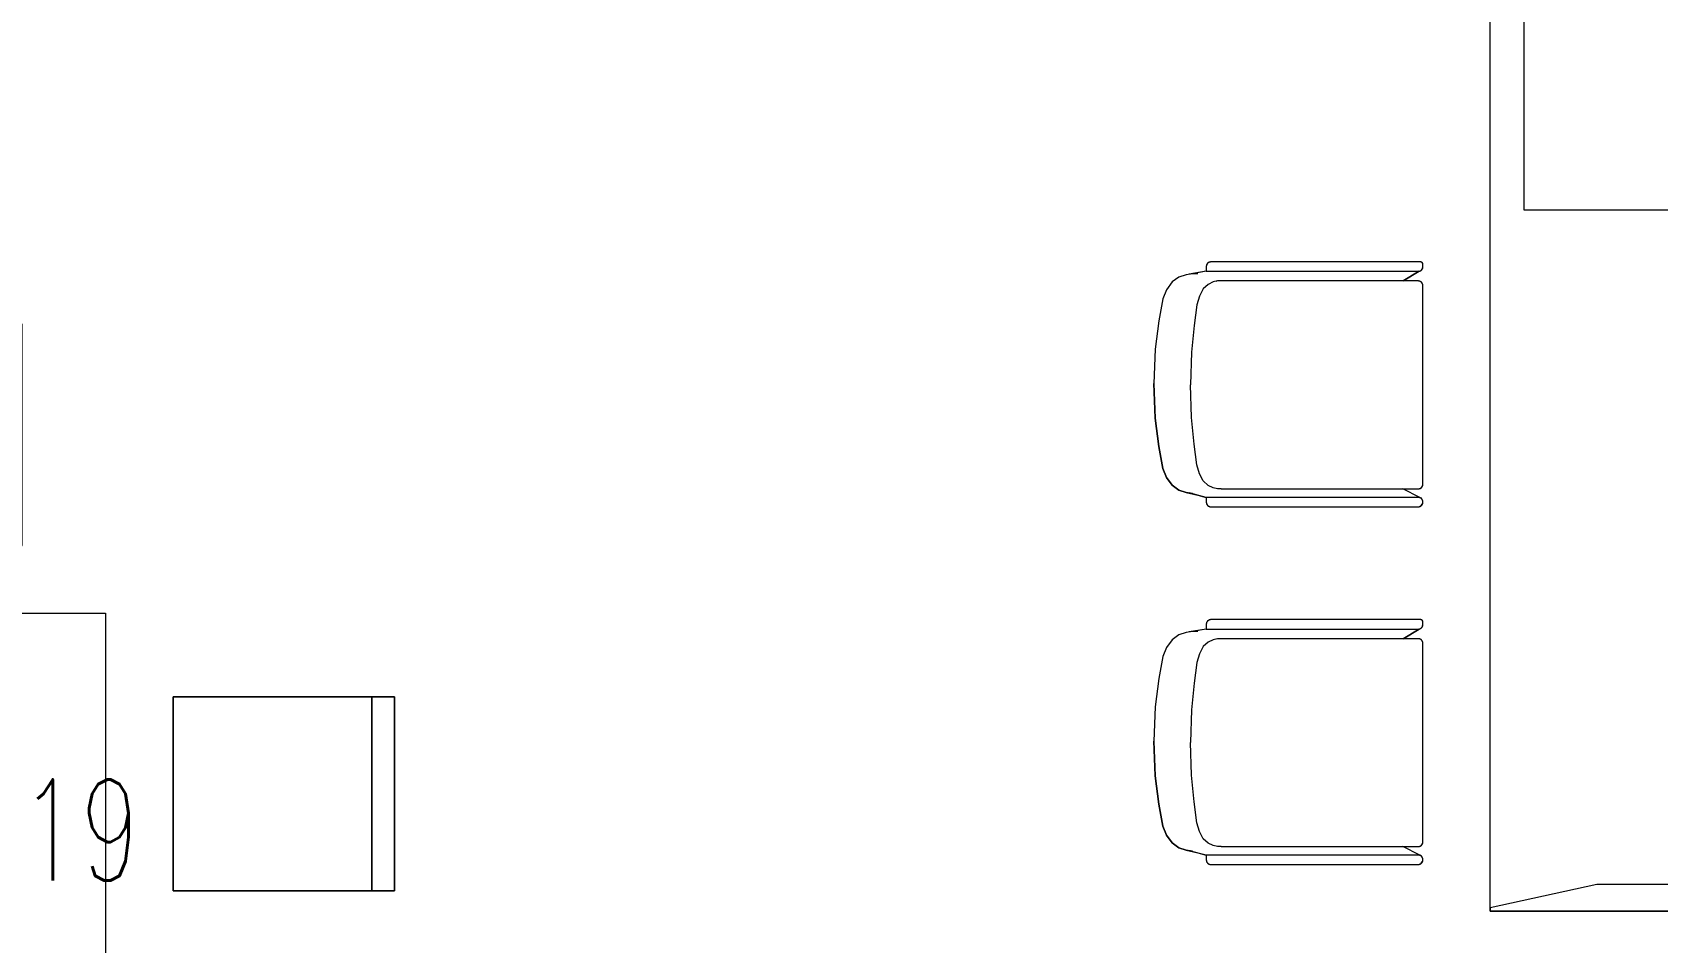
# Model space of a CAD drawing. Extents: x -2598 to 23780, y 0 to 8114.
# Drawn here: x 14682.1 to 15042, y 2557 to 2758.4 of the extents above; entities that cross this region are included whole.
import ezdxf

# ---------------------------------------------------------------- set-up
doc = ezdxf.new("R2010")
doc.units = 0
doc.header["$LTSCALE"] = 25
doc.header["$MEASUREMENT"] = 0
doc.layers.get('0').update_dxf_attribs({"color": 9, "lineweight": 9})
for name, color, linetype, lineweight in [('05', 9, 'Continuous', 9), ('40', 9, 'Continuous', 9), ('E-KABLO', 7, 'Continuous', 30)]:
    doc.layers.add(name, color=color, linetype=linetype, lineweight=lineweight)
doc.styles.add('E-YAZI', font='txttw.shx')

# ---------------------------------------------------------------- blocks, each defined once
blk = doc.blocks.new('Group-32-1')
for p, q in [((384804.5516, 69159.371), (384804.573, 69159.3356)), ((384804.5731, 69159.3699), (384804.573, 69159.3694)), ((384804.573, 69159.3694), (384804.573, 69159.3689)), ((384804.573, 69159.3689), (384804.573, 69158.9239)), ((384804.5732, 69159.3709), (384804.5731, 69159.3704)), ((384804.5731, 69159.3704), (384804.5731, 69159.3699)), ((384804.5733, 69159.3713), (384804.5732, 69159.3709)), ((384804.5735, 69159.3718), (384804.5733, 69159.3713)), ((384804.5736, 69159.3723), (384804.5735, 69159.3718)), ((384804.5738, 69159.3727), (384804.5736, 69159.3723)), ((384804.574, 69159.3732), (384804.5738, 69159.3727)), ((384804.5742, 69159.3736), (384804.574, 69159.3732)), ((384804.5745, 69159.374), (384804.5742, 69159.3736)), ((384804.5747, 69159.3745), (384804.5745, 69159.374)), ((384804.575, 69159.3749), (384804.5747, 69159.3745)), ((384804.5753, 69159.3752), (384804.575, 69159.3749)), ((384804.5756, 69159.3756), (384804.5753, 69159.3752)), ((384804.576, 69159.376), (384804.5756, 69159.3756)), ((384804.5763, 69159.3763), (384804.576, 69159.376)), ((384804.5767, 69159.3766), (384804.5763, 69159.3763)), ((384804.5771, 69159.3769), (384804.5767, 69159.3766)), ((384804.5775, 69159.3772), (384804.5771, 69159.3769)), ((384804.5779, 69159.3775), (384804.5775, 69159.3772)), ((384804.5783, 69159.3777), (384804.5779, 69159.3775)), ((384804.5788, 69159.3779), (384804.5783, 69159.3777)), ((384804.5792, 69159.3781), (384804.5788, 69159.3779)), ((384804.5797, 69159.3783), (384804.5792, 69159.3781)), ((384804.5801, 69159.3785), (384804.5797, 69159.3783)), ((384804.5806, 69159.3786), (384804.5801, 69159.3785)), ((384804.5811, 69159.3787), (384804.5806, 69159.3786)), ((384804.5816, 69159.3788), (384804.5811, 69159.3787)), ((384804.5821, 69159.3789), (384804.5816, 69159.3788)), ((384804.5825, 69159.3789), (384804.5821, 69159.3789)), ((384804.583, 69159.3789), (384804.5825, 69159.3789)), ((384805.023, 69159.3789), (384804.583, 69159.3789)), ((384805.0235, 69159.3789), (384805.023, 69159.3789)), ((384805.024, 69159.3789), (384805.0235, 69159.3789)), ((384805.0245, 69159.3788), (384805.024, 69159.3789)), ((384805.0249, 69159.3787), (384805.0245, 69159.3788)), ((384805.0254, 69159.3786), (384805.0249, 69159.3787)), ((384805.0259, 69159.3785), (384805.0254, 69159.3786)), ((384805.0264, 69159.3783), (384805.0259, 69159.3785)), ((384805.0268, 69159.3781), (384805.0264, 69159.3783)), ((384805.0273, 69159.3779), (384805.0268, 69159.3781)), ((384805.0277, 69159.3777), (384805.0273, 69159.3779)), ((384805.0281, 69159.3775), (384805.0277, 69159.3777)), ((384805.0285, 69159.3772), (384805.0281, 69159.3775)), ((384805.029, 69159.3769), (384805.0285, 69159.3772)), ((384805.0293, 69159.3766), (384805.029, 69159.3769)), ((384805.0297, 69159.3763), (384805.0293, 69159.3766)), ((384805.0301, 69159.376), (384805.0297, 69159.3763)), ((384805.0304, 69159.3756), (384805.0301, 69159.376)), ((384805.0307, 69159.3752), (384805.0304, 69159.3756)), ((384805.031, 69159.3749), (384805.0307, 69159.3752)), ((384805.0313, 69159.3745), (384805.031, 69159.3749)), ((384805.0316, 69159.374), (384805.0313, 69159.3745)), ((384805.0318, 69159.3736), (384805.0316, 69159.374)), ((384805.032, 69159.3732), (384805.0318, 69159.3736)), ((384805.0322, 69159.3727), (384805.032, 69159.3732)), ((384805.0324, 69159.3723), (384805.0322, 69159.3727)), ((384805.0326, 69159.3718), (384805.0324, 69159.3723)), ((384805.0327, 69159.3713), (384805.0326, 69159.3718)), ((384805.0328, 69159.3709), (384805.0327, 69159.3713)), ((384805.0329, 69159.3704), (384805.0328, 69159.3709)), ((384805.0329, 69159.3699), (384805.0329, 69159.3704)), ((384805.033, 69159.3694), (384805.0329, 69159.3699)), ((384805.0521, 69159.3725), (384805.033, 69159.3345)), ((384805.033, 69159.3689), (384805.033, 69159.3694)), ((384805.033, 69158.9322), (384805.033, 69159.3689)), ((384805.033, 69158.9322), (384805.033, 69158.9322)), ((384804.5516, 69158.8992), (384804.558, 69158.8616)), ((384805.0524, 69158.8992), (384805.0423, 69158.8616))]:
    blk.add_line(p, q)
at = {"flags": 128}
for points in [[(384804.5309, 69158.9092), (384804.5309, 69158.9087), (384804.531, 69158.9082), (384804.531, 69158.9077), (384804.5311, 69158.9072), (384804.5312, 69158.9068), (384804.5314, 69158.9063), (384804.5315, 69158.9058), (384804.5317, 69158.9054), (384804.5319, 69158.9049), (384804.5321, 69158.9045), (384804.5324, 69158.904), (384804.5326, 69158.9036), (384804.5329, 69158.9032), (384804.5332, 69158.9028), (384804.5335, 69158.9025), (384804.5339, 69158.9021), (384804.5342, 69158.9018), (384804.5346, 69158.9015), (384804.535, 69158.9012), (384804.5354, 69158.9009), (384804.5358, 69158.9006), (384804.5362, 69158.9004), (384804.5367, 69158.9001), (384804.5371, 69158.8999), (384804.5376, 69158.8998), (384804.538, 69158.8996), (384804.5385, 69158.8995), (384804.539, 69158.8994), (384804.5395, 69158.8993), (384804.54, 69158.8992), (384804.5404, 69158.8992), (384804.5409, 69158.8992), (384804.5516, 69158.8992), (384804.5516, 69159.3689), (384804.5516, 69159.3694), (384804.5516, 69159.3699), (384804.5515, 69159.3704), (384804.5515, 69159.3709), (384804.5513, 69159.3713), (384804.5512, 69159.3718), (384804.5511, 69159.3723), (384804.5509, 69159.3727), (384804.5507, 69159.3732), (384804.5505, 69159.3736), (384804.5502, 69159.374), (384804.55, 69159.3745), (384804.5497, 69159.3749), (384804.5494, 69159.3752), (384804.5491, 69159.3756), (384804.5487, 69159.376), (384804.5484, 69159.3763), (384804.548, 69159.3766), (384804.5476, 69159.3769), (384804.5472, 69159.3772), (384804.5468, 69159.3775), (384804.5464, 69159.3777), (384804.5459, 69159.3779), (384804.5455, 69159.3781), (384804.545, 69159.3783), (384804.5445, 69159.3785), (384804.5441, 69159.3786), (384804.5436, 69159.3787), (384804.5431, 69159.3788), (384804.5426, 69159.3789), (384804.5421, 69159.3789), (384804.5416, 69159.3789), (384804.5359, 69159.3789), (384804.5357, 69159.3789), (384804.5354, 69159.3789), (384804.5352, 69159.3788), (384804.535, 69159.3788), (384804.5347, 69159.3788), (384804.5345, 69159.3787), (384804.5343, 69159.3786), (384804.534, 69159.3785), (384804.5338, 69159.3784), (384804.5336, 69159.3783), (384804.5334, 69159.3782), (384804.5332, 69159.3781), (384804.533, 69159.3779), (384804.5328, 69159.3778), (384804.5326, 69159.3776), (384804.5324, 69159.3774), (384804.5322, 69159.3773), (384804.5321, 69159.3771), (384804.5319, 69159.3769), (384804.5318, 69159.3767), (384804.5316, 69159.3765), (384804.5315, 69159.3763), (384804.5314, 69159.376), (384804.5313, 69159.3758), (384804.5312, 69159.3756), (384804.5312, 69159.3754), (384804.5311, 69159.3751), (384804.531, 69159.3749), (384804.531, 69159.3746), (384804.531, 69159.3744), (384804.5309, 69159.3741), (384804.5309, 69159.3739), (384804.5309, 69158.9092)], [(384805.0521, 69158.8992), (384805.0628, 69158.8992), (384805.0633, 69158.8992), (384805.0638, 69158.8992), (384805.0642, 69158.8993), (384805.0647, 69158.8994), (384805.0652, 69158.8995), (384805.0657, 69158.8996), (384805.0661, 69158.8998), (384805.0666, 69158.8999), (384805.0671, 69158.9001), (384805.0675, 69158.9004), (384805.0679, 69158.9006), (384805.0683, 69158.9009), (384805.0687, 69158.9012), (384805.0691, 69158.9015), (384805.0695, 69158.9018), (384805.0698, 69158.9021), (384805.0702, 69158.9025), (384805.0705, 69158.9028), (384805.0708, 69158.9032), (384805.0711, 69158.9036), (384805.0714, 69158.904), (384805.0716, 69158.9045), (384805.0718, 69158.9049), (384805.072, 69158.9054), (384805.0722, 69158.9058), (384805.0723, 69158.9063), (384805.0725, 69158.9068), (384805.0726, 69158.9072), (384805.0727, 69158.9077), (384805.0727, 69158.9082), (384805.0728, 69158.9087), (384805.0728, 69158.9092), (384805.0728, 69159.3689), (384805.0728, 69159.3694), (384805.0727, 69159.3699), (384805.0727, 69159.3704), (384805.0726, 69159.3709), (384805.0725, 69159.3713), (384805.0723, 69159.3718), (384805.0722, 69159.3723), (384805.072, 69159.3727), (384805.0718, 69159.3732), (384805.0716, 69159.3736), (384805.0714, 69159.374), (384805.0711, 69159.3745), (384805.0708, 69159.3749), (384805.0705, 69159.3752), (384805.0702, 69159.3756), (384805.0698, 69159.376), (384805.0695, 69159.3763), (384805.0691, 69159.3766), (384805.0687, 69159.3769), (384805.0683, 69159.3772), (384805.0679, 69159.3775), (384805.0675, 69159.3777), (384805.0671, 69159.3779), (384805.0666, 69159.3781), (384805.0661, 69159.3783), (384805.0657, 69159.3785), (384805.0652, 69159.3786), (384805.0647, 69159.3787), (384805.0642, 69159.3788), (384805.0638, 69159.3789), (384805.0633, 69159.3789), (384805.0628, 69159.3789), (384805.0621, 69159.3789), (384805.0616, 69159.3789), (384805.0611, 69159.3789), (384805.0606, 69159.3788), (384805.0601, 69159.3787), (384805.0596, 69159.3786), (384805.0592, 69159.3785), (384805.0587, 69159.3783), (384805.0582, 69159.3781), (384805.0578, 69159.3779), (384805.0574, 69159.3777), (384805.0569, 69159.3775), (384805.0565, 69159.3772), (384805.0561, 69159.3769), (384805.0557, 69159.3766), (384805.0554, 69159.3763), (384805.055, 69159.376), (384805.0547, 69159.3756), (384805.0543, 69159.3752), (384805.054, 69159.3749), (384805.0538, 69159.3745), (384805.0535, 69159.374), (384805.0533, 69159.3736), (384805.053, 69159.3732), (384805.0528, 69159.3727), (384805.0527, 69159.3723), (384805.0525, 69159.3718), (384805.0524, 69159.3713), (384805.0523, 69159.3709), (384805.0522, 69159.3704), (384805.0521, 69159.3699), (384805.0521, 69159.3694), (384805.0521, 69159.3689), (384805.0521, 69158.8992)]]:
    blk.add_lwpolyline(points, close=True, dxfattribs=at)
for points in [[(384804.5309, 69158.9092, 0.414214), (384804.5409, 69158.8992), (384804.5516, 69158.8992), (384804.5516, 69159.3689, 0.414214), (384804.5416, 69159.3789), (384804.5359, 69159.3789, 0.414214), (384804.5309, 69159.3739)], [(384805.0521, 69158.8992), (384805.0628, 69158.8992, 0.414214), (384805.0728, 69158.9092), (384805.0728, 69159.3689, 0.414214), (384805.0628, 69159.3789), (384805.0621, 69159.3789, 0.414214), (384805.0521, 69159.3689)]]:
    blk.add_lwpolyline(points, format="xyb", close=True, dxfattribs=at)
blk.add_lwpolyline([(384805.033, 69158.9322), (384805.033, 69159.3689, 0.414214), (384805.023, 69159.3789), (384804.583, 69159.3789, 0.414214), (384804.573, 69159.3689), (384804.573, 69158.9239), (384804.5738, 69158.9202)], format="xyb", dxfattribs=at)
for points in [[(384804.573, 69158.9322), (384804.573, 69158.9239), (384804.5752, 69158.9142), (384804.5804, 69158.903), (384804.5903, 69158.8926), (384804.6064, 69158.8839), (384804.6258, 69158.8783), (384804.6716, 69158.8721), (384804.7307, 69158.8665), (384804.803, 69158.8644)], [(384805.033, 69158.9322), (384805.033, 69158.9239), (384805.0308, 69158.9142), (384805.0256, 69158.903), (384805.0157, 69158.8926), (384804.9996, 69158.8839), (384804.9803, 69158.8783), (384804.9344, 69158.8721), (384804.8753, 69158.8665), (384804.803, 69158.8644)], [(384804.5569, 69158.8806), (384804.5569, 69158.8686), (384804.5592, 69158.8546), (384804.5647, 69158.8386), (384804.5752, 69158.8236), (384804.5922, 69158.8111), (384804.6127, 69158.8031), (384804.6612, 69158.7941), (384804.7237, 69158.7861), (384804.8002, 69158.7831)], [(384805.0434, 69158.8658), (384805.0434, 69158.8686), (384805.0412, 69158.8546), (384805.0357, 69158.8386), (384805.0252, 69158.8236), (384805.0082, 69158.8111), (384804.9877, 69158.8031), (384804.9392, 69158.7941), (384804.8767, 69158.7861), (384804.8002, 69158.7831)]]:
    blk.add_lwpolyline(points, dxfattribs=at)
at = {"layer": '40'}
blk.add_lwpolyline([(384805.023, 69159.3789), (384804.583, 69159.3789, 0.414214), (384804.573, 69159.3689), (384804.573, 69159.3366), (384804.573, 69159.3356), (384804.5516, 69159.371), (384804.551, 69159.3725, 0.309775), (384804.5416, 69159.3789), (384804.5359, 69159.3789, 0.413784), (384804.5309, 69159.3739), (384804.5309, 69158.9092, 0.414214), (384804.5409, 69158.8992), (384804.5516, 69158.8992), (384804.5569, 69158.8686), (384804.5592, 69158.8546), (384804.5647, 69158.8386), (384804.5752, 69158.8236), (384804.5922, 69158.8111), (384804.6127, 69158.8031), (384804.6612, 69158.7941), (384804.7237, 69158.7861), (384804.8002, 69158.7831), (384804.8384, 69158.7846), (384804.8767, 69158.7861), (384804.9392, 69158.7941), (384804.9877, 69158.8031), (384805.0082, 69158.8111), (384805.0252, 69158.8236), (384805.0357, 69158.8386), (384805.0412, 69158.8546), (384805.0473, 69158.8804), (384805.0524, 69158.8992), (384805.0628, 69158.8992, 0.414214), (384805.0728, 69158.9092), (384805.0728, 69159.3689, 0.781144), (384805.0521, 69159.3725), (384805.033, 69159.3345), (384805.033, 69159.3689, 0.407263), (384805.0232, 69159.3789)], format="xyb", close=True, dxfattribs=at)
blk = doc.blocks.new('p-ma-audi')
for p, q in [((-7.57, 155.19), (-7.57, 200)), ((-85.7, 155.19), (-7.57, 155.19))]:
    blk.add_line(p, q)
at = {"flags": 128}
for points in [[(-7.57, 200), (-7.57, 214.96), (-93.45, 214.96), (-93.45, 155.19), (-85.7, 155.19)], [(-85.7, 0.04), (-85.7, 0.94), (-61.93, 5.88), (-23.62, 5.88), (0, 0.73), (0, 0), (-85.67, 0)]]:
    blk.add_lwpolyline(points, dxfattribs=at)
for points in [[(-85.7, 200), (-85.7, 0), (0, 0), (0, 200), (-85.7, 200)], [(-85.7, 200), (-85.7, 0), (0, 0), (0, 200)]]:
    blk.add_lwpolyline(points, close=True, dxfattribs=at)
blk = doc.blocks.new('p-table_4')
for points in [[(-21.5, 55), (21.5, 55), (21.5, 104), (-21.5, 104)], [(-40, 40), (40, 40), (40, -40), (-40, -40)], [(-104, 21.5), (-55, 21.5), (-55, -21.5), (-104, -21.5)], [(-104, -21.5), (-55, -21.5), (-55, 21.5), (-104, 21.5)], [(104, 21.5), (55, 21.5), (55, -21.5), (104, -21.5)], [(104, -21.5), (55, -21.5), (55, 21.5), (104, 21.5)], [(-21.5, -55), (21.5, -55), (21.5, -104), (-21.5, -104)]]:
    blk.add_lwpolyline(points, close=True)
for points in [[(-21.5, 99), (21.5, 99)], [(-99, -21.5), (-99, 21.5)], [(-99, 21.5), (-99, -21.5)], [(99, -21.5), (99, 21.5)], [(99, 21.5), (99, -21.5)], [(-21.5, -99), (21.5, -99)]]:
    blk.add_lwpolyline(points)

msp = doc.modelspace()

# ---------------------------------------------------------------- block references
at = {"layer": '05', "color": 7, "xscale": -1}
msp.add_blockref('p-ma-audi', (15004.96, 2563.92), dxfattribs=at)
at = {"layer": '05', "color": 7, "extrusion": (0, 0, -1), "xscale": -100, "yscale": 100, "zscale": -100, "rotation": 90}
for p in [(6900947.83, 38483160.72), (6900947.83, 38483081.54)]:
    msp.add_blockref('Group-32-1', p, dxfattribs=at)
at = {"layer": '05'}
msp.add_blockref('p-table_4', (14658.27, 2589.89), dxfattribs=at)

# ---------------------------------------------------------------- texts
at = {"layer": 'E-KABLO', "color": 30, "linetype": 'Continuous', "style": 'E-YAZI', "width": 0.7}
msp.add_text('TV-A-19', height=22.4, dxfattribs=at).set_placement((14609.29, 2570.69))

doc.saveas('drawing.dxf')
